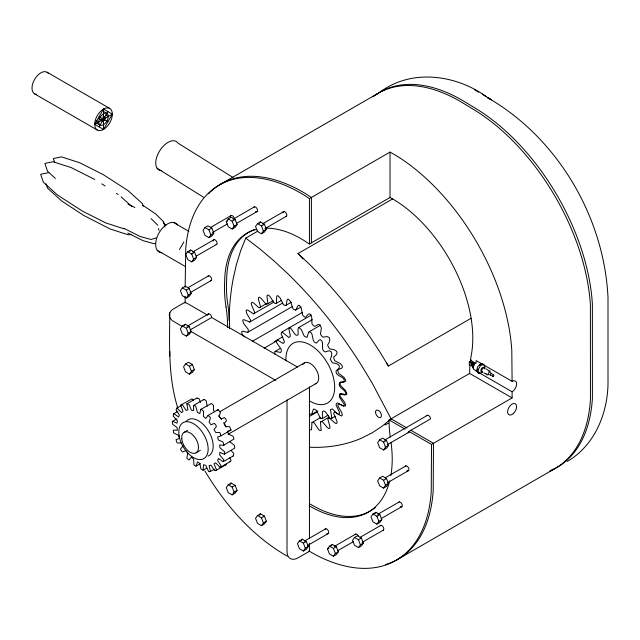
<?xml version="1.0" encoding="UTF-8"?>
<svg xmlns="http://www.w3.org/2000/svg" width="640" height="640" viewBox="0 0 640 640"><rect width="100%" height="100%" fill="white"/><g stroke="black" fill="none" stroke-linecap="round" stroke-linejoin="round"><path stroke-width="0.96" d="M177.768 407.976C168.088 377.2 169.472 344.584 169.824 312.768M185.144 303.184L185.144 296.248M185.144 287.32L185.752 248.68A163.288 94.272 60 0 1 304.296 195.24L309.448 198.6L309.448 243.992L308.336 243.36A107.664 62.16 60 0 0 265.672 228.208M469.984 364.936A121.072 69.904 60 0 0 469.648 373.408L389.072 419.968A121.376 70.08 60 0 0 390.272 437.208M469.648 373.448L512.104 397.912L512.104 391.784A6.392 3.688 -60 0 0 516.624 383.96A6.392 3.688 -60 0 0 512.104 381.344L476.128 360.576L476.128 363.128M483.04 363.88L480.6 364.024L477.72 366.576L476.824 370.56L477.928 372.744L478.968 373.344L482.464 372.408M471.2 365.536L471.408 363.928M471.352 365.368L471.944 363.384M471.408 365.656L472.064 363.448M471.616 365.776L472.152 363.504M471.768 365.608L472.776 363.016M471.832 365.904L472.944 363.016M471.984 365.728L472.992 363.136M472.192 365.848L472.256 365.208M472.88 366.512L473.416 364.232M473.104 365.696L473.304 367.344L472.776 367.392L473.584 369.288L477.648 371.808M193.488 400.496L192.024 398.816L180.672 405.176L183.024 411.328L181.64 412.68L176.888 408.032L176.048 409.904L179.392 414.968L178.592 417.024L174.072 413.76L173.304 414.632L173.336 416.24L177.44 420.88L176.936 423.2L172.656 421.288L172.256 421.584L172.656 424.32L176.936 427.344L177.44 430.256L173.336 430.144L173.568 432.816L178.592 435.432L179.392 438.408L176.048 439.624L176.888 442.464L177.472 442.992L181.328 443.016M182.976 445.856L180.584 448.944L180.672 449.68L182.568 452.072L185.736 450.528L187.776 452.984L186.824 458.136L188.96 459.992L191.488 457.08L193.656 459.28L193.92 464.936L196.12 466.104L197.48 461.872L199.8 463.416L200.88 468.856L203.088 470.224L203.56 464.712L205.832 465.464L208.624 471.544L210.184 471.624L210.432 471.128L209.096 465.632L210.944 465.08L214.44 470.472L215.704 470.576L216.416 469.632L214.024 463.776L215.672 462.84L220.12 467.416L230.176 461.608L231.104 460.48L229.768 457.72M216.336 470.272L226.4 464.464L226.48 463.824M475.744 363.304L470.472 360.256L470.536 359.752A121.376 70.08 60 0 1 471.224 355.472A116.208 67.096 60 0 0 472.792 337.496A113.912 65.768 60 0 0 394.296 199.896L390.032 197.472L309.448 243.992M220.12 467.416L220.952 465.544L217.616 460.48L218.416 458.424L222.928 461.688L223.928 459.992L219.696 454.992L219.856 452.408L224.352 454.16L224.744 451.888L219.856 447.696L219.696 444.936L223.672 445.304L223.928 444.816L222.928 441.968L218.416 440.016L217.616 437.04L220.952 435.824L220.12 432.984L219.536 432.456L215.672 432.432L214.024 429.592L216.416 426.504L215.704 424.736L214.44 423.376L210.944 424.736L209.096 422.048L210.432 418.096L210.184 417.312L208.048 415.456L205.832 418.44L203.56 416.576L203.48 411.272L201.392 409.256L200.88 409.344L199.8 413.528L197.48 412.4L195.616 405.92L193.528 405.528L193.656 410.576L191.488 410.272L188.96 404.44L186.824 403.824L187.912 409.816L186.064 410.368L182.568 404.976L181.968 404.624L180.672 405.176M220.952 435.824L231.016 430.016L229.6 426.648L225.736 426.624L224.088 423.784L226.48 420.696L225.768 418.928L224.496 417.568L221.008 418.92L219.152 416.24L220.496 412.288L218.112 409.648L208.048 415.456M244.8 336.904L241.992 334.232L241.648 331.616L242.88 331.24L247.624 332.376L248.016 331.992A7.544 4.352 60 0 0 248.256 329.496L243.632 323.416L242.728 320.584L242.968 319.792L244.368 319.832L249.792 322.024A7.544 4.352 60 0 0 250.504 319.92L246.592 313.216L246.128 310.464L246.528 309.848L248.04 310.304L253.512 313.848A7.544 4.352 60 0 0 254.656 312.216L251.632 305.192L251.192 303.216L251.624 302.648L252.168 302.224L253.72 303.072L259.008 307.816A7.544 4.352 60 0 0 260.544 306.736L258.528 299.68L258.408 297.824L258.984 297.456L259.648 297.256L261.176 298.464L266.04 304.192A7.544 4.352 60 0 0 267.896 303.712L266.992 296.944L267.192 295.28L267.88 295.128L268.632 295.152L270.072 296.664L274.304 303.136A7.544 4.352 60 0 0 276.392 303.272L276.632 297.08L277.152 295.688L277.928 295.768L280.016 297.768L283.432 304.696A7.544 4.352 60 0 0 285.672 305.44L286.16 305.2L287.048 300.096L287.856 299.04L288.68 299.336L290.584 301.712L293.032 308.792A7.544 4.352 60 0 0 295.328 310.112L301.08 307.064M309.464 413.736L311.552 414.544L313.464 409.152L314 409L316.424 410.32L320.488 418.392L322.368 418.352L322.448 411.536L323.608 411.032L325.12 411.504L329.976 418.264L331.864 418.264L330.44 409.552L332.36 408.944L337.016 413.552L338.56 414.4L339.104 413.976L339.544 413.408L339.104 411.432L336.08 405.176L336.424 403.632L337.44 402.88L343.384 406.216L344.36 404.608L339.4 397.056L339.472 394.296L339.872 393.912L344.608 395.04L345.84 394.664C346.752 389.448 337.624 388.376 339.4 382.904L343.48 382.048L344.36 381.08C344.264 375.728 335.408 376.776 336.08 370.952L339.104 368.184C340.928 364.048 335.216 363.032 332.36 362.888L330.24 359.216C331.544 356.68 333.52 351.224 329.032 350.736L325.12 351.96C319.744 349.632 325.08 342.488 320.488 339.736L319.208 340.008L316.424 343.112C310.8 341.92 314.44 333.472 309.464 331.656L308.52 332.536L307.128 337.208L306.6 337.36L304.176 336.04L301.384 329.72L299.296 327.72L298.52 327.648L298.008 329.032L298.152 334.824L296.984 335.328L295.48 334.848L290.624 328.096L288.736 328.088L290.36 336.192L288.872 337.552L282.032 331.96L281.088 333.6L284.52 341.952L283.152 343.48L278.216 340.464L276.752 340.216L276.44 342.448L281.2 349.304L281.336 351.16L280.728 352.448L275.104 351.416L274.688 352.624L275.104 354.304M471.696 365.064L472.736 362.896M472.112 365.312L472.464 364.536M472.328 365.432L473.368 363.256M472.472 365.328L472.672 364.656M472.536 365.552L473.576 363.376M472.68 365.456L473.2 364.112M472.744 365.672L473.792 363.504M472.96 365.792L474.04 363.744M223.44 461.608L233.504 455.8L233.736 453.4L230.992 450.432M257.84 231.112L245.752 238.096L240.688 250.672L236.52 264.112L233.264 278.36A309.632 178.768 60 0 0 229.088 320.456M329.104 417.128L320.464 422.112L321.168 430.544L319.184 430.256L314.056 422.688A7.544 4.352 60 0 0 311.96 422.552L311.496 429.768L309.616 429.816M471.08 363.824L471.896 362.408M471.2 363.808L471.936 362.528M471.288 363.952L472.104 362.528M471.496 364.072L471.856 363.328M472.336 364.56L473.16 363.136M473.176 365.04L473.536 364.304M196.632 398.512L197.656 398.032L199.024 398.632L200.6 402.48M484.088 364.488L480.592 365.424L478.032 369.848L478.968 373.344M295.896 310.056L297.776 305.864L298.84 305.176L299.672 305.688L301.312 308.328L302.68 315.256A7.544 4.352 60 0 0 304.928 317.104L305.552 317.216L308.336 314.12L309.616 313.84L310.432 314.536L311.72 317.336L311.96 323.808A7.544 4.352 60 0 0 314.056 326.088L314.712 326.384L318.288 324.504L319.72 324.648L320.48 325.496L321.368 328.336L320.464 334.064A7.544 4.352 60 0 0 322.32 336.688L322.976 337.136L327.184 336.568C331.56 337.432 329.568 342.424 327.688 344.752L327.816 345.576A7.544 4.352 60 0 0 329.352 348.432L329.984 349.024C332.832 349.168 338.552 350.184 336.728 354.32L333.704 357.096L333.696 357.856A7.544 4.352 60 0 0 334.848 360.808L340.32 363.584L342.224 365.952L342.504 367.024L341.768 368.168L338 369.688L337.856 370.352A7.544 4.352 60 0 0 338.56 373.28L343.984 377.344L345.624 379.984L345.736 381.008L344.728 381.792L340.376 381.984L340.096 382.52A7.544 4.352 60 0 0 340.336 385.288L345.48 390.48L346.776 393.28L346.712 394.2L345.48 394.584L340.736 393.448L340.336 393.832A7.544 4.352 60 0 0 340.096 396.328L344.728 402.4L345.624 405.24L345.384 406.032L343.984 405.992L338.56 403.8A7.544 4.352 60 0 0 337.856 405.904L341.768 412.608L342.224 415.352L341.832 415.976L340.32 415.52L334.84 411.976A7.544 4.352 60 0 0 333.696 413.6L336.728 420.632L337.168 422.608L336.728 423.176L336.184 423.6L334.632 422.752L329.352 418A7.544 4.352 60 0 0 327.816 419.088L329.824 426.136L329.944 428L329.368 428.368L328.712 428.568L327.184 427.36L322.32 421.624A7.544 4.352 60 0 0 320.464 422.112M94.696 124.328L103.512 109.048L112.336 114.144L103.512 129.416L94.696 124.328L112.336 114.144M99.104 126.872L107.92 111.592M179.48 249.52L183.8 242.04M469.64 362.456L469.992 361.848M469.08 362.136L469.784 362.536L470.024 361.864M469.784 362.536L470.136 361.928L469.456 361.536M471.008 362.848L471.472 362.168M471.224 362.968L471.688 362.288M471.312 363.016L471.728 362.408M471.728 363.256L472.144 362.648M472.784 363.864L473.2 363.256M472.992 363.984L473.408 363.376M474.64 363.68L473.168 367.72M187.768 251.736L185.8 254.528L187.768 259.6L191.696 261.864L194.648 260.16L196.608 257.368L194.648 252.304L190.712 250.032L187.768 251.736L191.696 254.008L193.664 259.072L191.696 261.864M205 227.544L203.032 230.344L205 235.408L208.928 237.68L211.88 235.976L213.848 233.176L211.88 228.112L207.952 225.84L205 227.544L208.928 229.816L210.896 234.88L208.928 237.68M189.728 251.432L190.712 250.032M226.256 221.712L228.224 218.912L231.168 217.208L235.096 219.48L237.064 224.544L235.096 227.344L232.152 229.04L228.224 226.776L226.256 221.712L227.728 220.856M182.352 287.872L180.392 290.672L182.352 295.736L186.288 298.008L189.232 296.304L191.2 293.512L189.232 288.44L185.304 286.176L182.352 287.872L186.288 290.144L188.248 295.208L186.288 298.008M232.152 229.04L234.12 226.248L237.064 224.544M182.352 325.952L180.392 328.752L182.352 333.816L186.288 336.08L189.232 334.384L191.2 331.584L189.232 326.52L185.304 324.248L182.352 325.952L186.288 328.224L188.248 333.288L186.288 336.08M184.32 325.648L185.304 324.248M257.504 223.648L255.536 226.44L257.504 231.504L261.432 233.776L264.384 232.072L266.344 229.28L264.384 224.216L260.448 221.944L257.504 223.648L261.432 225.912L263.4 230.976L261.432 233.776M259.464 223.344L260.448 221.944M185.52 363.992L183.56 366.784L185.52 371.848L189.456 374.12L192.4 372.416L194.368 369.624L192.4 364.552L188.472 362.288L185.52 363.992L189.456 366.256L191.416 371.32L189.456 374.12M228.224 484.752L226.256 487.552L228.224 492.616L232.152 494.888L235.096 493.184L237.064 490.384L235.096 485.32L231.168 483.056L228.224 484.752L232.152 487.024L234.12 492.088L232.152 494.888M230.184 484.448L231.168 483.056M257.504 515.528L255.536 518.32L257.504 523.384L261.432 525.656L264.384 523.952L266.344 521.16L264.384 516.096L260.448 513.824L257.504 515.528L261.432 517.792L263.4 522.856L261.432 525.656M259.464 515.224L260.448 513.824M299.432 540.88L297.464 543.672L299.432 548.744L303.36 551.008L306.312 549.312L308.28 546.512L306.312 541.448L302.384 539.176L299.432 540.88L303.36 543.152L305.328 548.216L303.36 551.008M301.4 540.576L302.384 539.176M379.624 439.848L377.664 442.64L379.624 447.712L383.56 449.976L386.504 448.28L388.472 445.48L386.504 440.416L382.576 438.144L379.624 439.848L383.56 442.12L385.52 447.184L383.56 449.976M327.512 548.936L329.472 546.136L332.424 544.44L336.352 546.704L338.32 551.768L336.352 554.568L333.408 556.272L329.472 554L327.512 548.936L328.984 548.08M331.44 545.832L332.424 544.44M379.624 477.976L377.664 480.768L379.624 485.832L383.56 488.104L386.504 486.4L388.472 483.608L386.504 478.544L382.576 476.272L379.624 477.976L383.56 480.24L385.52 485.312L383.56 488.104M333.408 556.272L335.368 553.472L338.32 551.768M354.52 537.472L352.552 540.264L354.52 545.328L358.448 547.6L361.4 545.896L363.36 543.104L361.4 538.04L357.464 535.768L354.52 537.472L358.448 539.736L360.416 544.8L358.448 547.6M372.96 514.008L370.992 516.8L372.96 521.864L376.888 524.136L379.832 522.432L381.8 519.64L379.832 514.576L375.904 512.304L372.96 514.008L376.888 516.272L378.856 521.336L376.888 524.136M374.92 513.704L375.904 512.304M217.176 410.72L218.112 409.648M203.592 399.72L204.824 399.736L206.184 400.784L207.272 406.224M567.184 461.504C595.592 445.064 608.704 411.152 608 379.44L608 297.544C604.152 217.048 557.616 137.784 487.384 97.552L491.376 99.856L482.224 94.192M220.224 184.464L377.448 93.688M379.416 92.552C411.024 68.504 455.272 74.44 486.208 96.488M210.656 227.384L231.36 215.424M208.928 229.816L211.88 228.112M233.016 219.248L254.584 206.792M212.48 232.528L227.288 223.976M228.224 218.912L232.152 221.184L235.096 219.48M210.896 234.88L213.848 233.176M236.56 223.4L257.264 211.44M192.56 252.064L214.128 239.616M191.696 254.008L194.648 252.304M196.104 256.216L216.808 244.264M193.664 259.072L196.608 257.368M262.44 223.896L283.864 211.528M261.432 225.912L264.384 224.216M309.448 198.6L390.032 152.08L395.296 155.072A169.528 97.88 60 0 1 511.792 350.424L512.104 381.344M264.984 228.624L286.544 216.176M263.4 230.976L266.344 229.28M188.008 287.712L208.712 275.76M186.288 290.144L189.232 288.44M189.976 292.776L211.4 280.408M188.248 295.208L191.2 293.512M302.808 258.92A27.296 15.76 60 0 0 297.984 253.568L392.672 198.904M187.144 326.288L208.712 313.832M186.288 328.224L189.232 326.52M190.096 329.952L211.664 317.504L297.336 366.96M188.248 333.288L191.2 331.584L275.8 380.432M259.704 307.536L266.616 303.544M267.896 303.712L273.08 300.72M253.512 313.848L273.384 302.376M276.392 303.272L281.576 300.28M249.792 322.024L282.624 303.072M286.16 305.2L291.344 302.208M247.624 332.376L292.544 306.44M189.456 366.256L192.4 364.552M191.416 371.32L194.368 369.624M252.296 341.344L302.408 312.416M282.032 331.96L311.416 315M274.232 341.696L275.96 340.696M276.752 340.216L282.8 336.72M298.52 327.648L312.344 319.664M264.176 348.16L277.136 340.672M176.888 408.032L181.08 405.608M275.104 351.416L280.288 348.424M309.048 331.816L320.28 325.336M186.824 403.824L196.888 398.016M173.568 413.84L177.76 411.416M193.92 405.224L203.984 399.416M172.656 421.288L176.848 418.864M200.88 409.344L211.456 403.448L213.544 405.464L213.408 410.36L214.608 411.64M184.184 432.312L187.64 430.312M219.632 411.84L304.376 362.92M196.032 452.832L200.352 450.336M228.024 434.36L316.224 383.44M223.672 445.304L233.984 439L232.992 436.16L228.48 434.208L227.68 431.232L231.016 430.016M196.12 466.104L200.32 463.688M224.352 454.16L234.808 448.056L234.408 445.32L229.92 441.888M203.088 470.224L206.44 468.288M386.336 362.904A27.296 15.76 60 0 1 388.392 366.032L471.024 318.32M210.184 471.624L214.376 469.2M311.552 414.544L317.6 411.048M309.968 416.136L317.744 411.648M311.96 422.552L320.6 417.568M322.072 418.712L328.12 415.224M331.864 418.264L335.32 416.272M232.152 487.024L235.096 485.32M234.12 492.088L237.064 490.384M384.424 440.176L427.608 415.248M383.56 442.12L386.504 440.416M407.952 432.792A2.776 1.608 60 0 0 408.936 431.392L430.552 418.912A2.776 1.608 60 0 0 429.096 415.88A2.776 1.608 60 0 0 426.888 415.664M387.104 444.832L409.56 431.864M261.432 517.792L264.384 516.096M385.52 447.184L388.472 445.48M263.4 522.856L266.344 521.16M408.936 431.392L431.52 444.432L512.104 397.912M385.28 477.808L405.984 465.856M383.56 480.24L386.504 478.544M387.104 482.96L408.672 470.504M385.52 485.312L388.472 483.608M304.224 541.216L325.792 528.76M303.36 543.152L306.312 541.448M307.776 545.368L328.48 533.408M305.328 548.216L308.28 546.512M377.752 514.336L399.32 501.888M376.888 516.272L379.832 514.576M381.296 518.488L402 506.536M334.272 546.472L355.832 534.016M378.856 521.336L381.8 519.64M329.472 546.136L333.408 548.408L336.352 546.704M360.176 537.304L380.88 525.352M337.816 550.624L353.488 541.576M358.448 539.736L361.4 538.04M362.136 542.368L383.56 530M360.416 544.8L363.36 543.104M396.776 559.888L554 469.12M384.856 424.976L388.392 423.192M226.4 464.464L225.104 465.016M470.472 360.256L471.296 359.992M477.928 372.744L478.472 372.504M488.528 370.936L490.264 371.2M485.488 373.528L484.016 373.096M156.016 237.944L151 239.496L140.104 236.472L124.192 228.48M155.36 243.32L153.944 243.696L143.056 240.664L127.832 233.072M48.84 172.624L40.68 174.288L43.32 182.176L57.536 195.048L82.472 211.144L105.928 222.984L124.184 228.864M131.12 234.312L128.4 234.864L110.152 228.984L83.736 215.448L61.76 201.048L47.544 188.184L46.072 183.792M232.992 455.88L233.504 455.8M472.824 366.216L472.96 367.136L473.448 367.096M472.568 367.272L473.104 367.216L472.888 366.776M472.992 367.28L472.672 366.984L473.528 367.464M229.6 461.464L230.176 461.608M486.392 368.984L488.992 370.8M472.752 367.136L473.376 367.392M472.728 367.496L473.408 367.76M485.272 373.504L486.896 374.44M127.936 204.12L134.856 207.52M94.768 179.472L71.312 167.632L53.056 161.752L44.896 163.408L47.544 171.304L55.36 178.384M310.296 504.136L315.728 507.216A115.84 66.88 60 0 0 368.576 511.92M309.448 505.904L313.76 508.352A115.84 66.88 60 0 0 389.72 480.856M308.824 550.936L315.424 554.68A171.464 98.992 60 0 0 431.24 491.544L431.52 444.432M474.376 89.696L478.64 92.16M47.056 72.232L109.752 108.432A12.472 7.2 -60 0 1 105.792 127.752A12.472 7.2 -60 0 1 94.992 121.52A12.472 7.2 -60 0 1 109.752 108.432M103.456 111.4L106.888 113.384A6.76 3.904 -60 0 1 104.752 123.848A6.76 3.904 -60 0 1 98.896 120.472A6.76 3.904 -60 0 1 106.888 113.384M105.712 114.984L108.288 116.472M102.936 116.264L104.656 117.256A2.288 1.32 -60 0 1 103.928 120.792A2.288 1.32 -60 0 1 101.952 119.648A2.288 1.32 -60 0 1 104.656 117.256M99.104 116.688L107.92 121.776M98.464 118.184L101.896 120.168M100.648 120.224L102.368 121.216M96.16 120.504L98.736 121.992M96.696 123.104L100.136 125.088M34.584 93.84L97.28 130.04M479.544 364.816L480.592 365.424M476.992 369.248L478.032 369.848M476.128 371.016L512.104 391.784M173.352 222.4L188.872 231.36M157.248 250.296L185.624 266.68M406.968 427.992L391.032 418.792L372.136 383.016L361.672 365.648A309.632 178.768 60 0 0 287.6 273.504L273.872 260.776L259.904 248.96L245.752 238.096M410.904 430.264L433.488 443.304L433.208 490.408A171.464 98.992 60 0 1 390.832 562.704M207.728 315.232L185.144 302.192L173.928 308.664A15.864 9.16 0 0 0 173.928 321.616L182.68 326.672M389.072 419.928L405.008 429.128M287.272 556.192C252.4 536.288 225.24 505.04 204.84 470.864M233.008 177.488L177.992 143.128A16.68 9.224 -58 0 0 159.544 151.08A16.68 9.224 -58 0 0 161.224 170.632M157.088 168.248L203.464 197.208M101.792 183.84L105.048 185.976M116.44 193.44L118.072 194.504M142.824 205.304L155.632 213.896L163.704 221.808L164.864 226.936M121.12 196.856L131.784 206.504M487.288 375.104L486.776 373.968M472.88 367.104L473.416 367.52M297.984 253.568L307.256 262.16A309.632 178.768 60 0 1 381.328 354.304L388.392 366.032M163.296 222.712L165.984 225.344M151.08 218.616L157.8 225.216M484.36 365.376L485.016 367.976M472.96 367.136L473.176 367.624M232.152 221.184L234.12 226.248M333.408 548.408L335.368 553.472M143.232 206.2L142.352 203.568L128.136 190.696L103.2 174.6L79.744 162.76L61.496 156.88L53.336 158.536L54.512 162.048M158.576 228.488L158.968 230.344M390.032 152.08L390.032 197.472M311.416 242.856L311.416 197.464L306.256 194.104A163.288 94.272 60 0 0 210.592 191.824M309.448 386.912L309.448 538.344M309.448 543.32L309.448 551.296L298.232 557.768A15.864 9.16 -60 0 1 287.016 551.296L287.016 399.888M169.824 351.4L169.824 356.048M103.512 109.048L103.512 129.416M36.408 94.408A12.472 7.2 -60 0 1 34.584 79.44A12.472 7.2 -60 0 1 48.456 73.536M310.296 401.32A34.464 19.896 60 0 0 332.816 396.952A34.464 19.896 60 0 0 327.536 363.232L324.624 358.68A34.464 19.896 60 0 0 298.56 341.736A34.464 19.896 60 0 0 285.976 360.904M251.352 230.824A107.664 62.16 60 0 0 226.64 279.936L226.416 286.024A116.208 67.096 60 0 0 227.992 305.816A121.248 70 60 0 1 229.56 325.568L229.56 325.608A121.376 70.08 60 0 1 229.52 328.744M252.128 230.464A107.664 62.16 60 0 1 254.528 229.488M375.256 507.544A115.84 66.88 60 0 1 369.36 511.504M391.04 419.624A121.376 70.08 60 0 1 391.032 418.832L381.944 426.392L372.136 432.824L361.672 438.104A309.632 178.768 60 0 1 309.472 447.24M389.952 563.048A171.464 98.992 60 0 1 385.464 564.584M549.792 471.192A171.464 98.992 60 0 0 590.432 399.632L590.408 305.04A169.528 97.88 60 0 0 473.912 109.688L463.488 103.328A163.288 94.272 60 0 0 372.832 96.808M208.584 193.84A163.288 94.272 60 0 1 209.912 192.488M161.56 252.792A16.68 9.632 -60 0 1 159.12 232.776A16.68 9.632 -60 0 1 177.672 224.888M482.912 372.048A2.328 1.344 -60 0 1 481.72 370.568A2.328 1.344 -60 0 1 483.48 367.984A2.328 1.344 -60 0 1 484.984 369.008M482.224 371.904A2.584 1.488 -60 0 1 480.896 370.264A2.584 1.488 -60 0 1 482.856 367.4A2.584 1.488 -60 0 1 484.52 368.536M470.192 365.392A2.712 1.568 -60 0 1 469.488 362.776L470.192 361.56A2.712 1.568 -60 0 1 471.152 360.712M491.336 375.296A1.248 0.72 -60 0 1 490.224 375.04A1.248 0.72 -60 0 1 491.184 373.384A1.248 0.72 -60 0 1 491.96 374.216M489.32 374.616A1.464 0.848 -60 0 1 488.28 374.016A1.464 0.848 -60 0 1 489.32 372.216A1.464 0.848 -60 0 1 490.36 372.816M226.024 306.952A121.248 70 60 0 1 227.6 326.704L227.6 326.744A121.376 70.08 60 0 1 227.592 327.528M391.016 442.312A116.208 67.096 60 0 1 392.216 459.544A115.84 66.88 60 0 1 390.88 475.4M226.024 306.952A116.208 67.096 60 0 1 224.456 287.16L224.672 281.072A107.664 62.16 60 0 1 256.728 229.352M207.992 314.248A2.776 1.608 60 0 1 210.208 314.472A2.776 1.608 60 0 1 211.664 317.504M253.864 207.208A2.776 1.608 60 0 1 257.264 209.176A2.776 1.608 60 0 1 255.568 211.592M282.88 212.92A2.776 1.608 60 0 1 285.832 212.664A2.776 1.608 60 0 1 285.832 216.592M230.376 216.824A2.776 1.608 60 0 1 232.344 215.688A2.776 1.608 60 0 1 234.312 219.096M213.144 241.016A2.776 1.608 60 0 1 216.088 240.752A2.776 1.608 60 0 1 216.088 244.68M325.072 529.176A2.776 1.608 60 0 1 328.48 531.144A2.776 1.608 60 0 1 326.776 533.56M355.12 534.432A2.776 1.608 60 0 1 358.52 536.4M380.16 525.768A2.776 1.608 60 0 1 383.248 527.08A2.776 1.608 60 0 1 382.848 530.416M398.6 502.304A2.776 1.608 60 0 1 402 504.264A2.776 1.608 60 0 1 400.296 506.688M405.272 466.272A2.776 1.608 60 0 1 408.672 468.232A2.776 1.608 60 0 1 406.968 470.656M207.992 276.168A2.776 1.608 60 0 1 211.088 277.488A2.776 1.608 60 0 1 210.68 280.824M374.792 95.672A163.288 94.272 60 0 1 465.448 102.192L475.88 108.552A169.528 97.88 60 0 1 592.376 303.904L592.4 398.504A171.464 98.992 60 0 1 550.896 470.432M302.832 364.48A11.848 6.84 60 0 1 308.992 362.872L310.296 363.504A11.848 6.84 60 0 1 318.576 376.44L318.68 378.008A11.848 6.84 60 0 1 315.224 383.848M186.152 421.424A20.768 11.992 60 0 1 208.12 430.464A20.768 11.992 60 0 1 208.12 456.088M218.4 415.76A20.768 11.992 60 0 1 221.536 419.328M223.728 422.592A20.768 11.992 60 0 1 225.952 426.976M513.272 413.624A6.392 3.688 -60 0 0 515.296 403.728A6.392 3.688 -60 0 0 507.736 410.432A6.392 3.688 -60 0 0 513.272 413.624M493.288 376.36A1.136 0.656 -60 0 0 493.648 374.6A1.136 0.656 -60 0 0 492.296 375.792A1.136 0.656 -60 0 0 493.288 376.36M181.776 438.776A11.848 6.84 60 0 0 195.032 453.24A11.848 6.84 60 0 0 193.512 435.704A11.848 6.84 60 0 0 181.776 438.776M179.056 435.512A20.768 11.992 60 0 0 203.088 458.992A20.768 11.992 60 0 0 198.272 427.376A20.768 11.992 60 0 0 179.056 435.512M375.56 412.168A4.168 2.408 60 0 0 379.984 417.672A4.168 2.408 60 0 0 379.984 411.776A4.168 2.408 60 0 0 375.56 412.168"/></g></svg>
